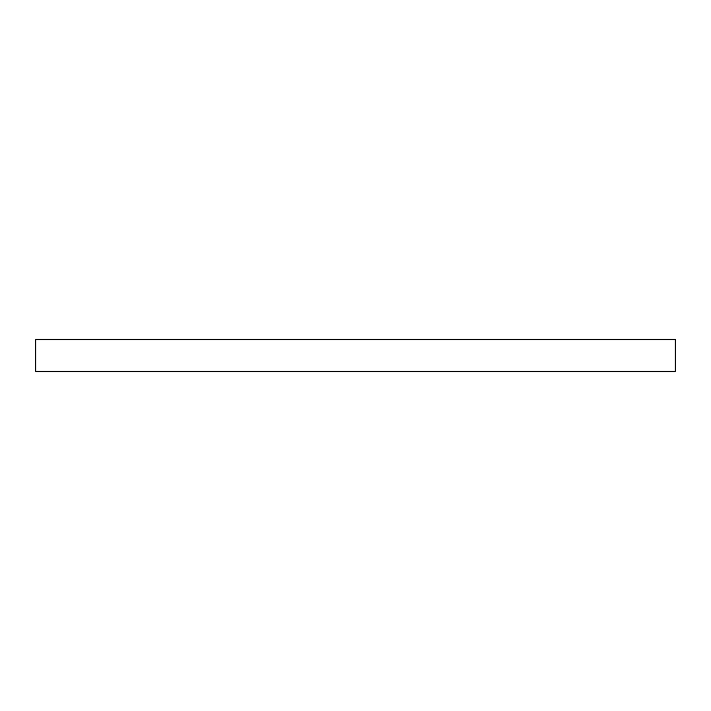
<?xml version="1.0" encoding="UTF-8"?>
<svg xmlns="http://www.w3.org/2000/svg" width="711" height="711" viewBox="0 0 711 711"><rect width="100%" height="100%" fill="white"/><g stroke="black" fill="none" stroke-linecap="round" stroke-linejoin="round"><path stroke-width="1.07" d="M675.45 339.502L35.55 339.502L35.55 371.498L675.45 371.498L675.45 339.502"/></g></svg>
